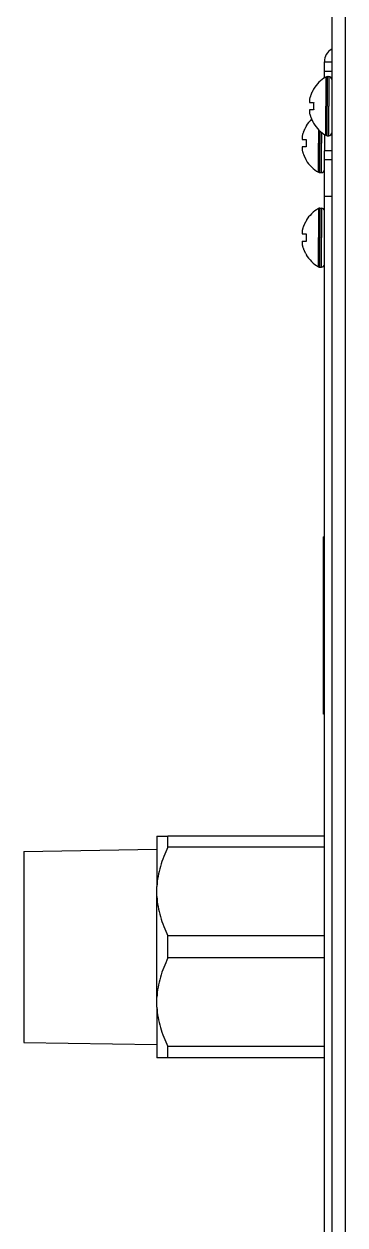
# Model space of a CAD drawing. Header units: millimetres. Extents: x -1584 to 3730, y -1918 to 2655.
# Drawn here: x 1528.5 to 1572, y -77.6 to 85 of the extents above; entities that cross this region are included whole.
import ezdxf

# ---------------------------------------------------------------- set-up
doc = ezdxf.new("R2010")
doc.units = ezdxf.units.MM
doc.header["$LTSCALE"] = 65.395
doc.layers.get('0').update_dxf_attribs({"linetype": 'CONTINUOUS'})
doc.layers.add('ASSI', color=7, linetype='CONTINUOUS')
doc.layers.add('GEOM', color=7, linetype='CONTINUOUS')

msp = doc.modelspace()

# ---------------------------------------------------------------- linework, layer by layer
at = {"linetype": 'Continuous'}
for p, q in [((1567.75, 76.15), (1567.78, 76.15)), ((1567.23, 74.35), (1567.78, 74.35)), ((1567.78, 73.35), (1567.23, 73.35)), ((1567.78, 71.55), (1567.75, 71.55)), ((1566.75, 71.15), (1566.78, 71.15)), ((1566.23, 69.35), (1566.78, 69.35)), ((1566.78, 68.35), (1566.23, 68.35)), ((1566.78, 66.55), (1566.75, 66.55)), ((1566.75, 58.35), (1566.78, 58.35)), ((1566.23, 56.55), (1566.78, 56.55)), ((1566.78, 55.55), (1566.23, 55.55)), ((1566.78, 53.75), (1566.75, 53.75)), ((1546.53, -24.95), (1546.53, -27.64)), ((1546.53, -24.95), (1548.03, -24.95)), ((1569.23, -24.95), (1548.03, -24.95)), ((1548.03, -26.45), (1548.03, -24.95)), ((1528.53, -27.03), (1546.53, -26.73)), ((1528.53, -27.03), (1528.53, -27.64)), ((1569.23, -26.45), (1548.03, -26.45)), ((1528.53, -27.64), (1528.53, -31.95)), ((1546.53, -27.64), (1546.53, -31.77)), ((1528.53, -31.95), (1528.53, -39.95)), ((1546.53, -33.13), (1546.53, -31.77)), ((1546.53, -46.77), (1546.53, -33.13)), ((1548.03, -41.45), (1548.03, -38.45)), ((1569.23, -38.45), (1548.03, -38.45)), ((1528.53, -39.95), (1528.53, -47.95)), ((1569.23, -41.45), (1548.03, -41.45)), ((1546.53, -48.13), (1546.53, -46.77)), ((1528.53, -47.95), (1528.53, -52.26)), ((1546.53, -48.13), (1546.53, -52.26)), ((1528.53, -52.26), (1528.53, -52.87)), ((1528.53, -52.87), (1546.53, -53.17)), ((1546.53, -52.26), (1546.53, -54.95)), ((1569.23, -53.45), (1548.03, -53.45)), ((1548.03, -54.95), (1548.03, -53.45)), ((1548.03, -54.95), (1546.53, -54.95)), ((1569.23, -54.95), (1548.03, -54.95))]:
    msp.add_line(p, q, dxfattribs=at)
for centre, radius, start, end in [((1571.73, 73.7), 4.64, 163.6036, 165.6824), ((1569.22, 74.6), 2.01, 172.7256, 174.8598), ((1571.76, 73.69), 4.67, 162.6228, 163.6051), ((1571.77, 73.69), 4.68, 161.535, 162.6227), ((1571.79, 73.68), 4.7, 159.4813, 161.5344), ((1571.8, 73.68), 4.72, 158.9977, 159.4819), ((1571.81, 73.68), 4.72, 157.4524, 158.9975), ((1571.82, 73.67), 4.73, 156.6826, 157.4526), ((1571.82, 73.67), 4.73, 155.4278, 156.6825), ((1571.82, 73.67), 4.74, 154.4598, 155.4278), ((1571.83, 73.67), 4.74, 153.3188, 154.4598), ((1571.83, 73.67), 4.75, 151.9926, 153.3187), ((1571.83, 73.67), 4.75, 151.0316, 151.9926), ((1571.84, 73.66), 4.75, 148.4659, 151.0313), ((1569.2, 74.6), 1.98, 174.8627, 175.7144), ((1569.19, 74.6), 1.97, 175.714, 176.9766), ((1569.18, 74.6), 1.96, 176.9771, 178.0037), ((1569.17, 74.6), 1.95, 178.0037, 179.0738), ((1569.17, 74.6), 1.95, 179.0741, 180.1995), ((1569.17, 74.6), 1.95, 180.1995, 181.1541), ((1569.17, 74.6), 1.95, 181.1545, 182.3767), ((1569.18, 74.6), 1.96, 182.3765, 183.2159), ((1569.19, 74.6), 1.97, 183.2167, 184.6016), ((1569.2, 74.6), 1.98, 184.6009, 185.2558), ((1569.2, 73.1), 1.98, 174.7442, 175.3991), ((1569.19, 73.1), 1.97, 175.3984, 176.7833), ((1569.18, 73.1), 1.96, 176.7841, 177.6235), ((1569.17, 73.1), 1.96, 177.6234, 178.8455), ((1569.22, 74.6), 2.01, 185.2585, 187.2741), ((1569.22, 73.1), 2.01, 172.7259, 174.7415), ((1571.54, 73.85), 3.79, 172.4013, 179.9911), ((1571.54, 73.85), 3.79, 180.0089, 187.5987), ((1569.17, 73.1), 1.95, 178.8459, 179.8005), ((1569.17, 73.1), 1.95, 179.8006, 180.9258), ((1569.17, 73.1), 1.95, 180.9261, 181.9964), ((1569.18, 73.1), 1.96, 181.9964, 183.0228), ((1569.19, 73.1), 1.97, 183.0233, 184.286), ((1569.2, 73.1), 1.98, 184.2856, 185.1372), ((1569.22, 73.1), 2.01, 185.1401, 187.2744), ((1571.73, 74), 4.64, 194.3176, 196.3964), ((1571.76, 74.01), 4.67, 196.3949, 197.3772), ((1571.77, 74.01), 4.68, 197.3773, 198.465), ((1571.79, 74.02), 4.7, 198.4656, 200.5187), ((1571.8, 74.02), 4.72, 200.5181, 201.0023), ((1571.81, 74.02), 4.72, 201.0025, 202.5476), ((1571.82, 74.03), 4.73, 202.5474, 203.3174), ((1571.82, 74.03), 4.73, 203.3175, 204.5722), ((1571.82, 74.03), 4.74, 204.5722, 205.5402), ((1571.83, 74.03), 4.74, 205.5402, 206.6812), ((1571.83, 74.03), 4.75, 206.6813, 208.0074), ((1571.83, 74.03), 4.75, 208.0074, 208.9684), ((1571.84, 74.04), 4.75, 208.9687, 211.5341), ((1570.73, 68.7), 4.64, 163.6036, 165.6824), ((1570.76, 68.69), 4.67, 162.6228, 163.6051), ((1570.77, 68.69), 4.68, 161.535, 162.6227), ((1570.79, 68.68), 4.7, 159.4813, 161.5344), ((1570.8, 68.68), 4.72, 158.9977, 159.4819), ((1570.81, 68.68), 4.72, 157.4524, 158.9975), ((1570.82, 68.67), 4.73, 156.6826, 157.4526), ((1570.82, 68.67), 4.73, 155.4278, 156.6825), ((1570.82, 68.67), 4.74, 154.4598, 155.4278), ((1570.83, 68.67), 4.74, 153.3188, 154.4598), ((1570.83, 68.67), 4.75, 151.9926, 153.3187), ((1570.83, 68.67), 4.75, 151.0316, 151.9926), ((1570.84, 68.66), 4.75, 148.4659, 151.0313), ((1568.2, 69.6), 1.98, 174.8627, 175.7144), ((1568.19, 69.6), 1.97, 175.714, 176.9766), ((1568.18, 69.6), 1.96, 176.9771, 178.0037), ((1568.17, 69.6), 1.95, 178.0037, 179.0738), ((1568.17, 69.6), 1.95, 179.0741, 180.1995), ((1568.17, 69.6), 1.95, 180.1995, 181.1541), ((1568.17, 69.6), 1.95, 181.1545, 182.3767), ((1568.18, 69.6), 1.96, 182.3765, 183.2159), ((1568.19, 69.6), 1.97, 183.2167, 184.6016), ((1568.2, 69.6), 1.98, 184.6009, 185.2558), ((1568.2, 68.1), 1.98, 174.7442, 175.3991), ((1568.22, 69.6), 2.01, 172.7256, 174.8598), ((1568.22, 69.6), 2.01, 185.2585, 187.2741), ((1568.22, 68.1), 2.01, 172.7259, 174.7415), ((1570.54, 68.85), 3.79, 172.4013, 179.9911), ((1570.54, 68.85), 3.79, 180.0089, 187.5987), ((1568.19, 68.1), 1.97, 175.3984, 176.7833), ((1568.18, 68.1), 1.96, 176.7841, 177.6235), ((1568.17, 68.1), 1.96, 177.6234, 178.8455), ((1568.17, 68.1), 1.95, 178.8459, 179.8005), ((1568.17, 68.1), 1.95, 179.8006, 180.9258), ((1568.17, 68.1), 1.95, 180.9261, 181.9964), ((1568.18, 68.1), 1.96, 181.9964, 183.0228), ((1568.19, 68.1), 1.97, 183.0233, 184.286), ((1568.2, 68.1), 1.98, 184.2856, 185.1372), ((1568.22, 68.1), 2.01, 185.1401, 187.2744), ((1570.73, 69), 4.64, 194.3176, 196.3964), ((1570.76, 69.01), 4.67, 196.3949, 197.3772), ((1570.77, 69.01), 4.68, 197.3773, 198.465), ((1570.79, 69.02), 4.7, 198.4656, 200.5187), ((1570.8, 69.02), 4.72, 200.5181, 201.0023), ((1570.81, 69.02), 4.72, 201.0025, 202.5476), ((1570.82, 69.03), 4.73, 202.5474, 203.3174), ((1570.82, 69.03), 4.73, 203.3175, 204.5722), ((1570.82, 69.03), 4.74, 204.5722, 205.5402), ((1570.83, 69.03), 4.74, 205.5402, 206.6812), ((1570.83, 69.03), 4.75, 206.6813, 208.0074), ((1570.83, 69.03), 4.75, 208.0074, 208.9684), ((1570.84, 69.04), 4.75, 208.9687, 211.5341), ((1568.2, 56.8), 1.98, 174.8627, 175.7144), ((1568.19, 56.8), 1.97, 175.714, 176.9766), ((1568.18, 56.8), 1.96, 176.9771, 178.0037), ((1570.73, 55.9), 4.64, 163.6036, 165.6824), ((1568.22, 56.8), 2.01, 172.7256, 174.8598), ((1570.76, 55.89), 4.67, 162.6228, 163.6051), ((1570.77, 55.89), 4.68, 161.535, 162.6227), ((1570.79, 55.88), 4.7, 159.4813, 161.5344), ((1570.8, 55.88), 4.72, 158.9977, 159.4819), ((1570.81, 55.88), 4.72, 157.4524, 158.9975), ((1570.82, 55.87), 4.73, 156.6826, 157.4526), ((1570.82, 55.87), 4.73, 155.4278, 156.6825), ((1570.82, 55.87), 4.74, 154.4598, 155.4278), ((1570.83, 55.87), 4.74, 153.3188, 154.4598), ((1570.83, 55.87), 4.75, 151.9926, 153.3187), ((1570.83, 55.87), 4.75, 151.0316, 151.9926), ((1570.84, 55.86), 4.75, 148.4659, 151.0313), ((1568.17, 56.8), 1.95, 178.0037, 179.0738), ((1568.17, 56.8), 1.95, 179.0741, 180.1995), ((1568.17, 56.8), 1.95, 180.1995, 181.1541), ((1568.17, 56.8), 1.95, 181.1545, 182.3767), ((1568.18, 56.8), 1.96, 182.3765, 183.2159), ((1568.19, 56.8), 1.97, 183.2167, 184.6016), ((1568.2, 56.8), 1.98, 184.6009, 185.2558), ((1568.2, 55.3), 1.98, 174.7442, 175.3991), ((1568.19, 55.3), 1.97, 175.3984, 176.7833), ((1568.18, 55.3), 1.96, 176.7841, 177.6235), ((1568.17, 55.3), 1.96, 177.6234, 178.8455), ((1568.17, 55.3), 1.95, 178.8459, 179.8005), ((1568.17, 55.3), 1.95, 179.8006, 180.9258), ((1568.22, 56.8), 2.01, 185.2585, 187.2741), ((1568.22, 55.3), 2.01, 172.7259, 174.7415), ((1570.54, 56.05), 3.79, 172.4013, 179.9911), ((1570.54, 56.05), 3.79, 180.0089, 187.5987), ((1568.17, 55.3), 1.95, 180.9261, 181.9964), ((1568.18, 55.3), 1.96, 181.9964, 183.0228), ((1568.19, 55.3), 1.97, 183.0233, 184.286), ((1568.2, 55.3), 1.98, 184.2856, 185.1372), ((1568.22, 55.3), 2.01, 185.1401, 187.2744), ((1570.73, 56.2), 4.64, 194.3176, 196.3964), ((1570.76, 56.21), 4.67, 196.3949, 197.3772), ((1570.77, 56.21), 4.68, 197.3773, 198.465), ((1570.79, 56.22), 4.7, 198.4656, 200.5187), ((1570.8, 56.22), 4.72, 200.5181, 201.0023), ((1570.81, 56.22), 4.72, 201.0025, 202.5476), ((1570.82, 56.23), 4.73, 202.5474, 203.3174), ((1570.82, 56.23), 4.73, 203.3175, 204.5722), ((1570.82, 56.23), 4.74, 204.5722, 205.5402), ((1570.83, 56.23), 4.74, 205.5402, 206.6812), ((1570.83, 56.23), 4.75, 206.6813, 208.0074), ((1570.83, 56.23), 4.75, 208.0074, 208.9684), ((1570.84, 56.24), 4.75, 208.9687, 211.5341)]:
    msp.add_arc(centre, radius, start, end, dxfattribs=at)
for points, knots in [([(1548.03, -26.45), (1547.62, -27.29), (1547.1, -28.59), (1546.67, -30.4), (1546.56, -31.31), (1546.53, -31.77)], [0, 0, 0, 0, 0.502997, 0.752105, 1, 1, 1, 1]), ([(1546.53, -33.13), (1546.56, -33.59), (1546.67, -34.5), (1547.1, -36.31), (1547.62, -37.61), (1548.03, -38.45)], [0, 0, 0, 0, 0.247896, 0.497004, 1, 1, 1, 1]), ([(1548.03, -41.45), (1547.62, -42.29), (1547.1, -43.59), (1546.67, -45.4), (1546.56, -46.31), (1546.53, -46.77)], [0, 0, 0, 0, 0.502997, 0.752105, 1, 1, 1, 1]), ([(1546.53, -48.13), (1546.56, -48.59), (1546.67, -49.5), (1547.1, -51.31), (1547.62, -52.61), (1548.03, -53.45)], [0, 0, 0, 0, 0.247896, 0.497004, 1, 1, 1, 1])]:
    msp.add_open_spline(points, degree=3, knots=knots, dxfattribs=at)
at = {"layer": 'ASSI', "linetype": 'Continuous'}
for p, q in [((1569.43, 77.8), (1569.43, 73.85)), ((1569.63, 77.85), (1569.83, 77.85)), ((1569.63, 77.85), (1569.63, 73.85)), ((1569.83, 77.85), (1569.83, 73.85)), ((1569.43, 69.9), (1569.43, 73.85)), ((1569.63, 69.85), (1569.63, 73.85)), ((1569.83, 69.85), (1569.83, 73.85)), ((1568.43, 70.71), (1568.43, 68.85)), ((1568.63, 70.5), (1568.63, 68.85)), ((1568.83, 70.34), (1568.83, 68.85)), ((1568.43, 64.9), (1568.43, 68.85)), ((1568.63, 64.85), (1568.63, 68.85)), ((1568.83, 64.85), (1568.83, 68.85)), ((1569.63, 69.85), (1569.83, 69.85)), ((1568.63, 64.85), (1568.83, 64.85)), ((1568.43, 60), (1568.43, 56.05)), ((1568.63, 60.05), (1568.83, 60.05)), ((1568.63, 60.05), (1568.63, 56.05)), ((1568.83, 60.05), (1568.83, 56.05)), ((1568.43, 52.1), (1568.43, 56.05)), ((1568.63, 52.05), (1568.63, 56.05)), ((1568.83, 52.05), (1568.83, 56.05)), ((1568.63, 52.05), (1568.83, 52.05))]:
    msp.add_line(p, q, dxfattribs=at)
for centre, radius, start, end in [((1571.85, 73.65), 4.8, 120.3012, 148.4026), ((1569.63, 77.45), 0.4, 90, 120.3012), ((1569.83, 77.45), 0.4, 0, 90), ((1571.85, 73.65), 4.8, 148.4026, 148.5421), ((1570.85, 68.65), 4.8, 134.3365, 148.4026), ((1571.85, 74.05), 4.8, 211.4579, 211.5974), ((1571.85, 74.05), 4.8, 211.5974, 239.6988), ((1570.85, 68.65), 4.8, 148.4026, 148.5421), ((1569.63, 70.25), 0.4, 239.6988, 270), ((1569.83, 70.25), 0.4, 270, 360), ((1570.85, 69.05), 4.8, 211.4579, 211.5974), ((1570.85, 69.05), 4.8, 211.5974, 239.6988), ((1568.83, 65.25), 0.4, 270, 360), ((1568.63, 65.25), 0.4, 239.6988, 270), ((1570.85, 55.85), 4.8, 120.3012, 148.4026), ((1568.63, 59.65), 0.4, 90, 120.3012), ((1568.83, 59.65), 0.4, 0, 90), ((1570.85, 55.85), 4.8, 148.4026, 148.5421), ((1570.85, 56.25), 4.8, 211.4579, 211.5974), ((1570.85, 56.25), 4.8, 211.5974, 239.6988), ((1568.63, 52.45), 0.4, 239.6988, 270), ((1568.83, 52.45), 0.4, 270, 360)]:
    msp.add_arc(centre, radius, start, end, dxfattribs=at)
at = {"layer": 'GEOM', "linetype": 'Continuous'}
for p, q in [((1570.23, 982.35), (1570.23, -137.15)), ((1572.03, 970.4), (1572.03, -137.15)), ((1569.23, 78.58), (1569.23, 79.85)), ((1569.23, 79.85), (1570.23, 79.85)), ((1569.23, 77.65), (1569.23, 78.58)), ((1569.23, 78.58), (1570.23, 78.58)), ((1569.23, 70.05), (1569.23, 67.8)), ((1569.23, 66.65), (1569.23, 67.8)), ((1570.23, 67.8), (1569.23, 67.8)), ((1569.23, 66.65), (1570.23, 66.65)), ((1569.23, 61.65), (1569.23, 66.65)), ((1569.23, 66.65), (1570.23, 66.65)), ((1569.23, -116.95), (1569.23, 61.65)), ((1569.23, 61.65), (1570.23, 61.65)), ((1569.23, 15.54), (1569.13, 15.54)), ((1569.13, -8.46), (1569.13, 15.54)), ((1569.23, -8.46), (1569.13, -8.46))]:
    msp.add_line(p, q, dxfattribs=at)
msp.add_arc((1571.23, 79.85), 2, 120.0464, 180, dxfattribs=at)

doc.saveas('drawing.dxf')
